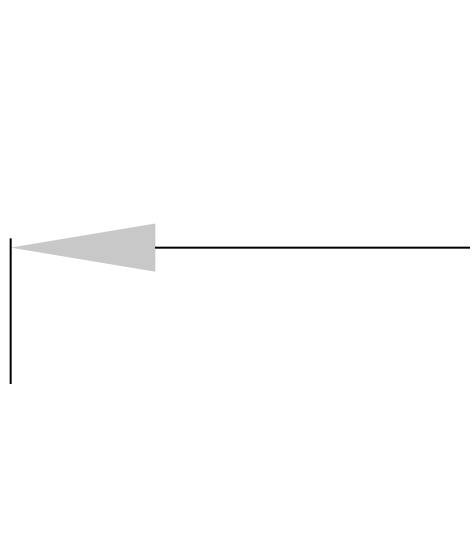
# Model space of a CAD drawing. Header units: millimetres. Extents: x -57981 to -54292, y 3591 to 5422.
# Drawn here: x -56998 to -56935.4, y 3803.4 to 3877.3 of the extents above; entities that cross this region are included whole.
import ezdxf

# ---------------------------------------------------------------- set-up
doc = ezdxf.new("R2010")
doc.units = ezdxf.units.MM
doc.styles.get("Standard").update_dxf_attribs({"font": 'arial.ttf'})
doc.dimstyles.new('ÖLÇÜ', dxfattribs={"dimtxt": 50, "dimasz": 20, "dimexe": 1.25, "dimexo": 30, "dimgap": 20, "dimtad": 0, "dimdec": 0, "dimtxsty": 'Standard', "dimcen": 2.5, "dimadec": 1, "dimazin": 0, "dimtfac": 1, "dimtdec": 0, "dimtmove": 0, "dimatfit": 3, "dimfxl": 1, "dimarcsym": 0})

# ---------------------------------------------------------------- blocks, each defined once
blk = doc.blocks.new('*D30')
at = {"color": 0, "lineweight": -2, "transparency": 16777216}
for p, q in [((-56997.952, 3825.643), (-56997.952, 3845.736)), ((-56197.552, 3825.643), (-56197.552, 3845.736)), ((-56977.952, 3844.486), (-56672.936, 3844.486)), ((-56217.552, 3844.486), (-56522.568, 3844.486))]:
    blk.add_line(p, q, dxfattribs=at)
at = {"color": 0, "transparency": 16777216}
for points in [[(-56977.952, 3847.82), (-56977.952, 3841.153), (-56997.952, 3844.486)], [(-56217.552, 3847.82), (-56217.552, 3841.153), (-56197.552, 3844.486)]]:
    blk.add_solid(points, dxfattribs=at)
at = {"layer": 'Defpoints', "color": 0, "transparency": 16777216}
for p in [(-56197.552, 3844.486), (-56997.952, 3795.643), (-56197.552, 3795.643)]:
    blk.add_point(p, dxfattribs=at)
at = {"color": 0, "transparency": 16777216, "insert": (-56597.752, 3844.486), "char_height": 50, "attachment_point": 5}
blk.add_mtext('800', dxfattribs=at)

msp = doc.modelspace()

# ---------------------------------------------------------------- dimensions: what is measured, and where the dimension line sits
dim = msp.add_linear_dim(base=(-56197.552, 3844.486), p1=(-56997.952, 3795.643), p2=(-56197.552, 3795.643), dimstyle='ÖLÇÜ')
dim.commit()
dim.dimension.update_dxf_attribs({"geometry": '*D30', "text_midpoint": (-56597.752, 3844.486)})

doc.saveas('drawing.dxf')
